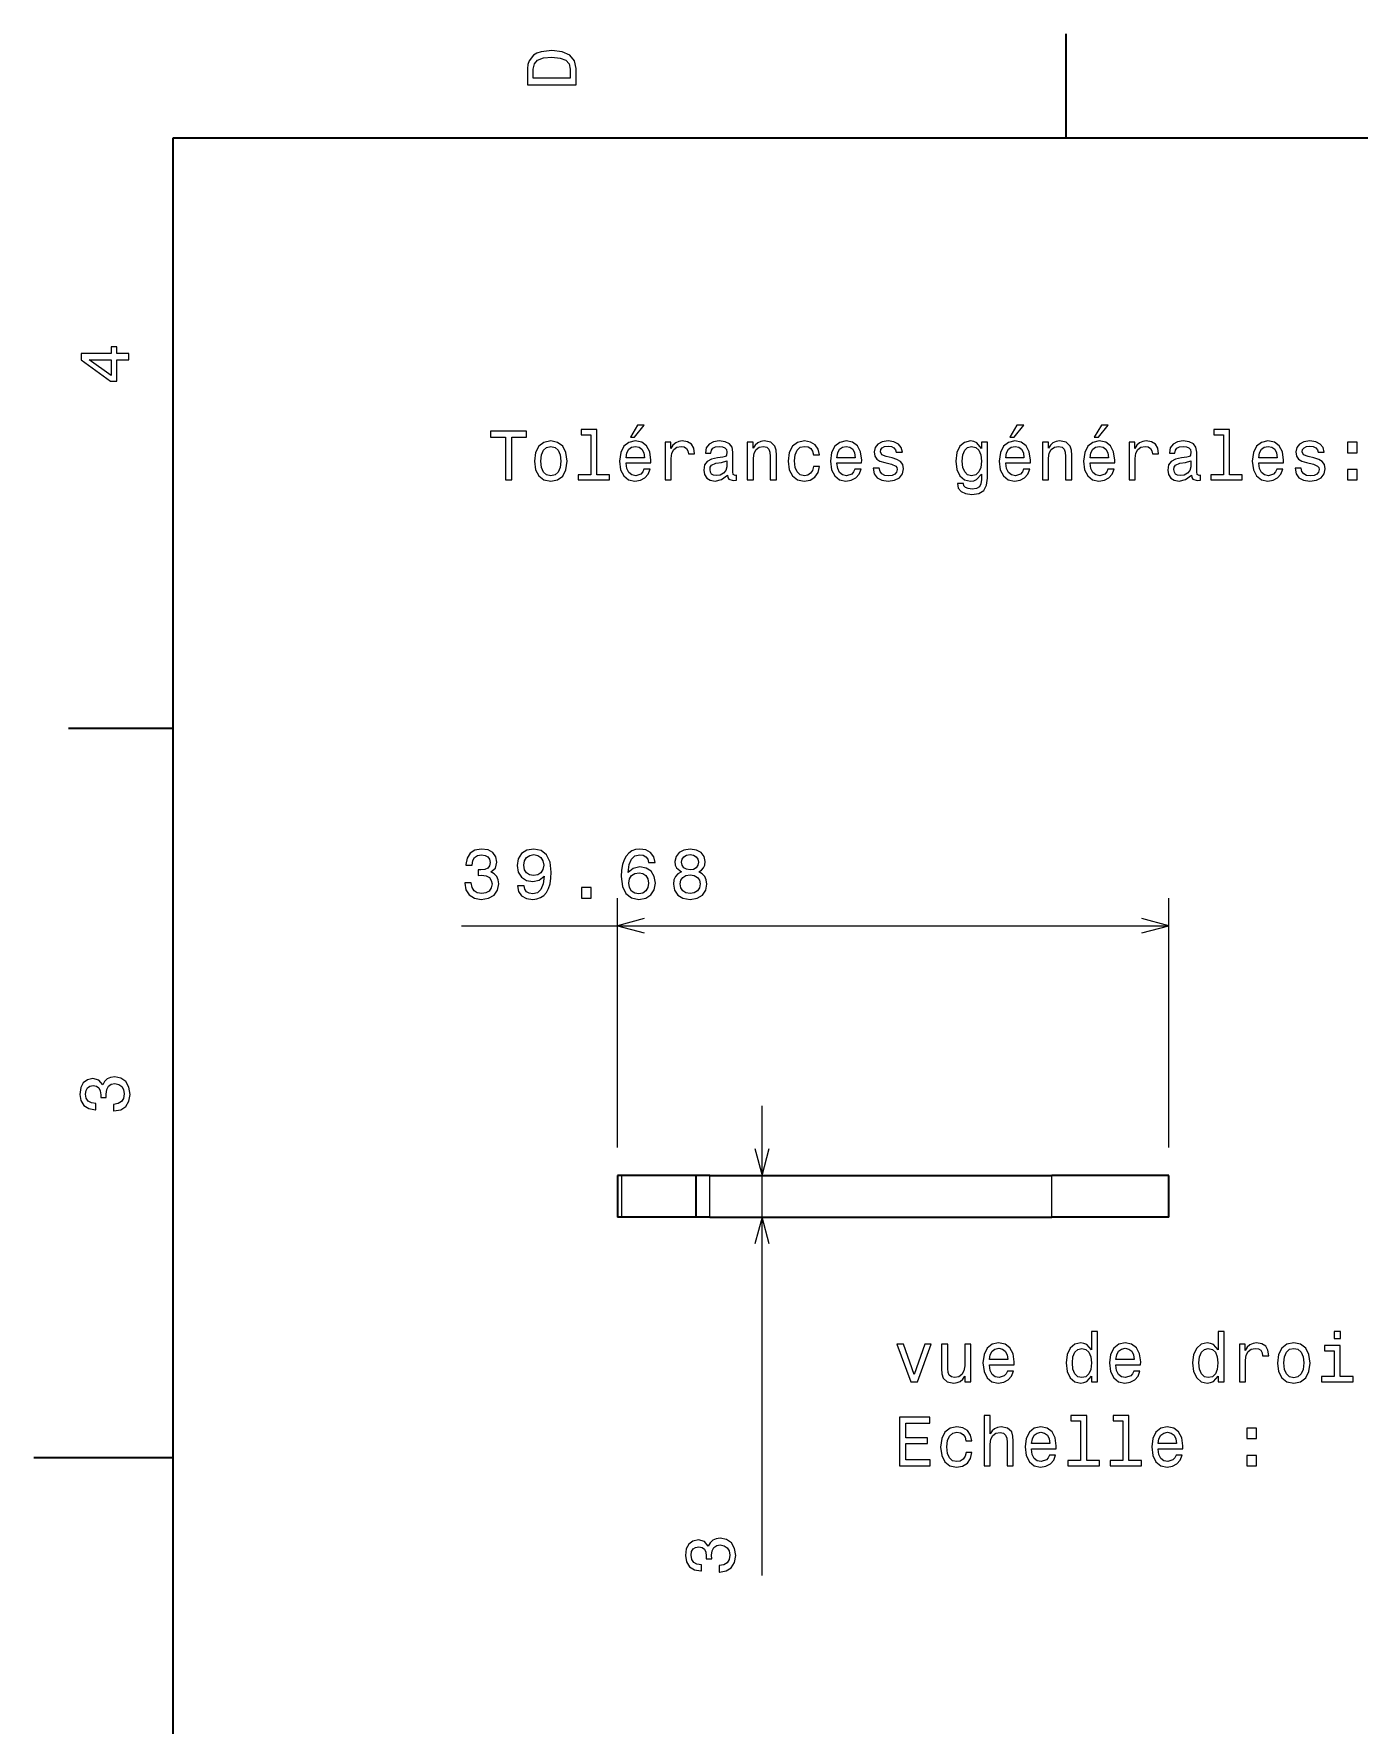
# Model space of a CAD drawing. Extents: x 0 to 297, y 0 to 210.
# Drawn here: x 0 to 95.4, y 85.8 to 207.5 of the extents above; entities that cross this region are included whole.
import ezdxf

# ---------------------------------------------------------------- set-up
doc = ezdxf.new("R2010")
doc.units = 0

msp = doc.modelspace()

# ---------------------------------------------------------------- linework, layer by layer
at = {"color": 7, "lineweight": 35, "ltscale": 0.1875}
for p, q in [((74.300003, 200), (74.300003, 207.5)), ((10, 157.5), (2.5, 157.5))]:
    msp.add_line(p, q, dxfattribs=at)
at = {"color": 7, "lineweight": 35}
for p, q in [((287, 200), (10, 200)), ((10, 200), (10, 10)), ((48.661808, 125.328682), (73.282013, 125.328682)), ((48.661808, 122.328682), (73.282013, 122.328682))]:
    msp.add_line(p, q, dxfattribs=at)
at = {"color": 7, "lineweight": 13, "ltscale": 0.449204}
for p, q in [((42.006462, 127.328682), (42.006462, 145.29686)), ((81.682014, 127.328682), (81.682014, 145.29686))]:
    msp.add_line(p, q, dxfattribs=at)
at = {"color": 7, "lineweight": 13}
for p, q in [((30.774689, 143.29686), (81.682014, 143.29686)), ((52.419289, 96.528481), (52.419289, 130.328674))]:
    msp.add_line(p, q, dxfattribs=at)
at = {"color": 7, "lineweight": 35, "ltscale": 0.007264}
for p, q in [((42.29702, 125.328682), (42.006462, 125.328682)), ((42.29702, 122.328682), (42.006462, 122.328682))]:
    msp.add_line(p, q, dxfattribs=at)
at = {"color": 7, "lineweight": 35, "ltscale": 0.075}
for p, q in [((42.006462, 125.328682), (42.006462, 122.328682)), ((47.661808, 122.328682), (47.661808, 125.328682)), ((81.682014, 122.328682), (81.682014, 125.328682))]:
    msp.add_line(p, q, dxfattribs=at)
at = {"color": 7, "lineweight": 35, "ltscale": 0.013673}
for p, q in [((42.843925, 125.328682), (42.297016, 125.328682)), ((42.843925, 122.328682), (42.297016, 122.328682))]:
    msp.add_line(p, q, dxfattribs=at)
at = {"color": 7, "lineweight": 13, "ltscale": 0.075}
for p, q in [((42.29702, 125.328682), (42.29702, 122.328682)), ((48.661808, 122.328682), (48.661808, 125.328682)), ((73.282013, 122.328682), (73.282013, 125.328682))]:
    msp.add_line(p, q, dxfattribs=at)
at = {"color": 7, "lineweight": 35, "ltscale": 0.120458}
msp.add_line((47.662239, 125.328682), (42.843925, 125.328682), dxfattribs=at)
at = {"color": 7, "lineweight": 35, "ltscale": 0.025}
for p, q in [((48.661808, 125.328682), (47.661808, 125.328682)), ((48.661808, 122.328682), (47.661808, 122.328682))]:
    msp.add_line(p, q, dxfattribs=at)
at = {"color": 7, "lineweight": 35, "ltscale": 0.21}
for p, q in [((81.682014, 125.328682), (73.282013, 125.328682)), ((81.682014, 122.328682), (73.282013, 122.328682))]:
    msp.add_line(p, q, dxfattribs=at)
at = {"color": 7, "lineweight": 35, "ltscale": 0.120449}
msp.add_line((47.661873, 122.328682), (42.843925, 122.328682), dxfattribs=at)
at = {"color": 7, "lineweight": 35, "ltscale": 0.25}
msp.add_line((10, 105), (0, 105), dxfattribs=at)
at = {"color": 7, "lineweight": 13}
for points in [[(35.533215, 204.994965), (35.533215, 203.829971), (39.033215, 203.829971), (39.033215, 204.994965), (38.922264, 205.544678), (38.584366, 205.953171), (38.034657, 206.205338), (37.283215, 206.296112), (36.516644, 206.215424), (36.21405, 206.114563), (35.971977, 205.973343), (35.644165, 205.56485), (35.563473, 205.297562)], [(35.951801, 204.959656), (36.027451, 205.342941), (36.259438, 205.605194), (36.672985, 205.761536), (37.283215, 205.811966), (37.873272, 205.756485), (38.286816, 205.600143), (38.533936, 205.332855), (38.614628, 204.959656), (38.614628, 204.298996), (35.951801, 204.298996)], [(6.833213, 184.02739), (6.833213, 184.481277), (5.965778, 184.481277), (5.965778, 184.98056), (5.56232, 184.98056), (5.56232, 184.481277), (3.408862, 184.481277), (3.408862, 184.022339), (5.521974, 182.489197), (5.965778, 182.489197), (5.965778, 184.02739)], [(5.56232, 182.912827), (3.993876, 184.02739), (5.56232, 184.02739)], [(40.084724, 178.639359), (40.084724, 175.764725), (39.171902, 175.764725), (39.171902, 175.391525), (41.43631, 175.391525), (41.43631, 175.764725), (40.52853, 175.764725), (40.52853, 179.012558), (39.38876, 179.012558), (39.38876, 178.639359)], [(42.934151, 178.467896), (43.231701, 178.467896), (43.932709, 179.325241), (43.438473, 179.325241)], [(70.258354, 178.467896), (70.555908, 178.467896), (71.256912, 179.325241), (70.76268, 179.325241)], [(76.330399, 178.467896), (76.627945, 178.467896), (77.328957, 179.325241), (76.834717, 179.325241)], [(85.625061, 178.639359), (85.625061, 175.764725), (84.712242, 175.764725), (84.712242, 175.391525), (86.976654, 175.391525), (86.976654, 175.764725), (86.068871, 175.764725), (86.068871, 179.012558), (84.9291, 179.012558), (84.9291, 178.639359)], [(33.942074, 175.391525), (34.406052, 175.391525), (34.406052, 178.467896), (35.46513, 178.467896), (35.46513, 178.891525), (32.877953, 178.891525), (32.877953, 178.467896), (33.942074, 178.467896)], [(36.035015, 176.743103), (36.115707, 176.127838), (36.347694, 175.67395), (36.715851, 175.391525), (37.210087, 175.2957), (37.69928, 175.391525), (38.067436, 175.6689), (38.299423, 176.122787), (38.385159, 176.743103), (38.299423, 177.358383), (38.067436, 177.817322), (37.69928, 178.094696), (37.210087, 178.195557), (36.715851, 178.094696), (36.347694, 177.812271), (36.115707, 177.358383)], [(36.488903, 176.748154), (36.534294, 177.202042), (36.675503, 177.529846), (36.902451, 177.731583), (37.210087, 177.802185), (37.51268, 177.731583), (37.739624, 177.534897), (37.880836, 177.202042), (37.931267, 176.748154), (37.880836, 176.289215), (37.739624, 175.95636), (37.51268, 175.754639), (37.210087, 175.689072), (36.902451, 175.754639), (36.675503, 175.95636), (36.534294, 176.289215)], [(42.626511, 176.617035), (44.40173, 176.617035), (44.406773, 176.823807), (44.32608, 177.403778), (44.104179, 177.837494), (43.751152, 178.099731), (43.282131, 178.195557), (42.8232, 178.094696), (42.470173, 177.812271), (42.243229, 177.353348), (42.162537, 176.748154), (42.238186, 176.127838), (42.46513, 175.67395), (42.81311, 175.391525), (43.267002, 175.2957), (43.660374, 175.361267), (43.983139, 175.53273), (44.220173, 175.805069), (44.356339, 176.168182), (43.91758, 176.168182), (43.826801, 175.966446), (43.695679, 175.815155), (43.322479, 175.694122), (43.035015, 175.749588), (42.818153, 175.926102), (42.676945, 176.213577), (42.626511, 176.601898)], [(42.626511, 176.990234), (42.681988, 177.338211), (42.818153, 177.595413), (43.024929, 177.751755), (43.297264, 177.807236), (43.564552, 177.751755), (43.771324, 177.595413), (43.897408, 177.338211), (43.942795, 176.990234)], [(45.440636, 175.391525), (45.884438, 175.391525), (45.884438, 176.939789), (45.929825, 177.312988), (46.065994, 177.580292), (46.287895, 177.741669), (46.585445, 177.79715), (46.80735, 177.761841), (46.973774, 177.66098), (47.074638, 177.489502), (47.109943, 177.257523), (47.558792, 177.257523), (47.498272, 177.666016), (47.331844, 177.958527), (47.054466, 178.13504), (46.676224, 178.195557), (46.419022, 178.155212), (46.197117, 178.054352), (46.000431, 177.882874), (45.844093, 177.650894), (45.844093, 178.099731), (45.440636, 178.099731)], [(49.919022, 175.744553), (49.919022, 175.729416), (49.944237, 175.557953), (50.019882, 175.43692), (50.337608, 175.341095), (50.584724, 175.381439), (50.584724, 175.72438), (50.478821, 175.709244), (50.337608, 175.774811), (50.312393, 175.976547), (50.312393, 177.378555), (50.251873, 177.736633), (50.075363, 177.988785), (49.767723, 178.140091), (49.334007, 178.195557), (48.910378, 178.13504), (48.597694, 177.963577), (48.401009, 177.696274), (48.335449, 177.343262), (48.335449, 177.312988), (48.733864, 177.312988), (48.769165, 177.524811), (48.880116, 177.676102), (49.061672, 177.766891), (49.318878, 177.802185), (49.565994, 177.776978), (49.742508, 177.701324), (49.848415, 177.570206), (49.88372, 177.388641), (49.863544, 177.176834), (49.782852, 177.070923), (49.581123, 177.020493), (49.202881, 176.980148), (48.769165, 176.889359), (48.461529, 176.727982), (48.279972, 176.475815), (48.224495, 176.102615), (48.274929, 175.76976), (48.431267, 175.522644), (48.68343, 175.366302), (49.03141, 175.310837), (49.500435, 175.416748)], [(51.346252, 175.391525), (51.790058, 175.391525), (51.790058, 176.954926), (51.835449, 177.312988), (51.981701, 177.575241), (52.208645, 177.736633), (52.511238, 177.79715), (52.753315, 177.746719), (52.90461, 177.61055), (52.980259, 177.383606), (53.005478, 177.081009), (53.005478, 175.391525), (53.44928, 175.391525), (53.44928, 177.171783), (53.429108, 177.529846), (53.338329, 177.827408), (53.040779, 178.099731), (52.576801, 178.195557), (52.319595, 178.160263), (52.102737, 178.064438), (51.916138, 177.903046), (51.769882, 177.686188), (51.769882, 178.099731), (51.346252, 178.099731)], [(56.107063, 177.202042), (56.545822, 177.202042), (56.455044, 177.605499), (56.238186, 177.923233), (55.900291, 178.119919), (55.461529, 178.195557), (54.977379, 178.094696), (54.609222, 177.812271), (54.377235, 177.353348), (54.296543, 176.738068), (54.372192, 176.127838), (54.599136, 175.67395), (54.957207, 175.391525), (55.4464, 175.2957), (55.880119, 175.371353), (56.218014, 175.58316), (56.450001, 175.916016), (56.550865, 176.359818), (56.127235, 176.359818), (56.051586, 176.077408), (55.910378, 175.865585), (55.708649, 175.734467), (55.461529, 175.694122), (55.153893, 175.759674), (54.931992, 175.961411), (54.795822, 176.289215), (54.750435, 176.753204), (54.795822, 177.207092), (54.937035, 177.534897), (55.163979, 177.736633), (55.461529, 177.807236), (55.723778, 177.761841), (55.920464, 177.645844), (56.051586, 177.454208)], [(57.806629, 176.617035), (59.581844, 176.617035), (59.586887, 176.823807), (59.506195, 177.403778), (59.284294, 177.837494), (58.931267, 178.099731), (58.46225, 178.195557), (58.003315, 178.094696), (57.650291, 177.812271), (57.423344, 177.353348), (57.342651, 176.748154), (57.418301, 176.127838), (57.645245, 175.67395), (57.993229, 175.391525), (58.447121, 175.2957), (58.840492, 175.361267), (59.163258, 175.53273), (59.400291, 175.805069), (59.536453, 176.168182), (59.097694, 176.168182), (59.006916, 175.966446), (58.875793, 175.815155), (58.502594, 175.694122), (58.21513, 175.749588), (57.998272, 175.926102), (57.857063, 176.213577), (57.806629, 176.601898)], [(57.806629, 176.990234), (57.862106, 177.338211), (57.998272, 177.595413), (58.205044, 177.751755), (58.477379, 177.807236), (58.744667, 177.751755), (58.951439, 177.595413), (59.077522, 177.338211), (59.12291, 176.990234)], [(61.780693, 176.970062), (61.352016, 177.070923), (61.034294, 177.18692), (60.928387, 177.42395), (60.958645, 177.590378), (61.064552, 177.711411), (61.236023, 177.787064), (61.483139, 177.817322), (61.720173, 177.787064), (61.906773, 177.696274), (62.027809, 177.56012), (62.078239, 177.378555), (62.511959, 177.378555), (62.511959, 177.388641), (62.43631, 177.716446), (62.229538, 177.973663), (61.906773, 178.13504), (61.483139, 178.195557), (61.054466, 178.13504), (60.741787, 177.968613), (60.545101, 177.721497), (60.484581, 177.408813), (60.529968, 177.106216), (60.671181, 176.894409), (60.903168, 176.743103), (61.241066, 176.637207), (61.735302, 176.516159), (62.037895, 176.390091), (62.118587, 176.289215), (62.148849, 176.137924), (62.103458, 175.951324), (61.982422, 175.81012), (61.785736, 175.71933), (61.523487, 175.689072), (61.246109, 175.71933), (61.04438, 175.825241), (60.908211, 175.996719), (60.852737, 176.233749), (60.424065, 176.233749), (60.494667, 175.830292), (60.701439, 175.537781), (61.029251, 175.361267), (61.483139, 175.2957), (61.957207, 175.361267), (62.305187, 175.537781), (62.517002, 175.820206), (62.592651, 176.188354), (62.537178, 176.506073), (62.380836, 176.722931), (62.123631, 176.864151)], [(68.634438, 175.512558), (68.634438, 178.099731), (68.2108, 178.099731), (68.2108, 177.66098), (67.862823, 178.059387), (67.651001, 178.160263), (67.413971, 178.195557), (66.985306, 178.094696), (66.652451, 177.812271), (66.435593, 177.358383), (66.35994, 176.748154), (66.435593, 176.132874), (66.652451, 175.678986), (66.985306, 175.391525), (67.413971, 175.2957), (67.656052, 175.331009), (67.85778, 175.421783), (68.2108, 175.805069), (68.2108, 175.421783), (68.170456, 175.119186), (68.059509, 174.902328), (67.847687, 174.776245), (67.529968, 174.730865), (67.252594, 174.761124), (67.055908, 174.836777), (66.939911, 174.967896), (66.90461, 175.144409), (66.475937, 175.144409), (66.475937, 175.124237), (66.541496, 174.801468), (66.743225, 174.559387), (67.065994, 174.403046), (67.504753, 174.34758), (68.029251, 174.423233), (68.377228, 174.63504), (68.573914, 175.003204)], [(66.818878, 176.748154), (66.864258, 177.197006), (67.000427, 177.529846), (67.21225, 177.726532), (67.494667, 177.79715), (67.792221, 177.726532), (68.014114, 177.529846), (68.150284, 177.197006), (68.200714, 176.748154), (68.150284, 176.289215), (68.014114, 175.961411), (67.792221, 175.759674), (67.494667, 175.694122), (67.21225, 175.759674), (67.000427, 175.961411), (66.864258, 176.294266)], [(69.950714, 176.617035), (71.725937, 176.617035), (71.730972, 176.823807), (71.650284, 177.403778), (71.428383, 177.837494), (71.075356, 178.099731), (70.606339, 178.195557), (70.1474, 178.094696), (69.794373, 177.812271), (69.567429, 177.353348), (69.48674, 176.748154), (69.562393, 176.127838), (69.789337, 175.67395), (70.137314, 175.391525), (70.591202, 175.2957), (70.984581, 175.361267), (71.307343, 175.53273), (71.544373, 175.805069), (71.680542, 176.168182), (71.241783, 176.168182), (71.151001, 175.966446), (71.019882, 175.815155), (70.646683, 175.694122), (70.359222, 175.749588), (70.142365, 175.926102), (70.001144, 176.213577), (69.950714, 176.601898)], [(69.950714, 176.990234), (70.006195, 177.338211), (70.142365, 177.595413), (70.349136, 177.751755), (70.621468, 177.807236), (70.888763, 177.751755), (71.095535, 177.595413), (71.221611, 177.338211), (71.266998, 176.990234)], [(72.598412, 175.391525), (73.042213, 175.391525), (73.042213, 176.954926), (73.087601, 177.312988), (73.233856, 177.575241), (73.4608, 177.736633), (73.763397, 177.79715), (74.00547, 177.746719), (74.156769, 177.61055), (74.232422, 177.383606), (74.257629, 177.081009), (74.257629, 175.391525), (74.701439, 175.391525), (74.701439, 177.171783), (74.681259, 177.529846), (74.590485, 177.827408), (74.292938, 178.099731), (73.828964, 178.195557), (73.571754, 178.160263), (73.354897, 178.064438), (73.168297, 177.903046), (73.022041, 177.686188), (73.022041, 178.099731), (72.598412, 178.099731)], [(76.022766, 176.617035), (77.797974, 176.617035), (77.803024, 176.823807), (77.722328, 177.403778), (77.500427, 177.837494), (77.1474, 178.099731), (76.678383, 178.195557), (76.219452, 178.094696), (75.866425, 177.812271), (75.639481, 177.353348), (75.558784, 176.748154), (75.63443, 176.127838), (75.861374, 175.67395), (76.209366, 175.391525), (76.663254, 175.2957), (77.056625, 175.361267), (77.379395, 175.53273), (77.616425, 175.805069), (77.752594, 176.168182), (77.313828, 176.168182), (77.223053, 175.966446), (77.091927, 175.815155), (76.718727, 175.694122), (76.431259, 175.749588), (76.214401, 175.926102), (76.073196, 176.213577), (76.022766, 176.601898)], [(76.022766, 176.990234), (76.078232, 177.338211), (76.214401, 177.595413), (76.421173, 177.751755), (76.693512, 177.807236), (76.9608, 177.751755), (77.167572, 177.595413), (77.293655, 177.338211), (77.339043, 176.990234)], [(78.836884, 175.391525), (79.280685, 175.391525), (79.280685, 176.939789), (79.32608, 177.312988), (79.462242, 177.580292), (79.684143, 177.741669), (79.981689, 177.79715), (80.203598, 177.761841), (80.370026, 177.66098), (80.470886, 177.489502), (80.506195, 177.257523), (80.955032, 177.257523), (80.894516, 177.666016), (80.728088, 177.958527), (80.450714, 178.13504), (80.072472, 178.195557), (79.815269, 178.155212), (79.593369, 178.054352), (79.396683, 177.882874), (79.240341, 177.650894), (79.240341, 178.099731), (78.836884, 178.099731)], [(83.315262, 175.744553), (83.315262, 175.729416), (83.340485, 175.557953), (83.41613, 175.43692), (83.733856, 175.341095), (83.980972, 175.381439), (83.980972, 175.72438), (83.875061, 175.709244), (83.733856, 175.774811), (83.708633, 175.976547), (83.708633, 177.378555), (83.648117, 177.736633), (83.471603, 177.988785), (83.163971, 178.140091), (82.730255, 178.195557), (82.306625, 178.13504), (81.993942, 177.963577), (81.797256, 177.696274), (81.731689, 177.343262), (81.731689, 177.312988), (82.130112, 177.312988), (82.165413, 177.524811), (82.276367, 177.676102), (82.457916, 177.766891), (82.715118, 177.802185), (82.962242, 177.776978), (83.138756, 177.701324), (83.244659, 177.570206), (83.279968, 177.388641), (83.259796, 177.176834), (83.1791, 177.070923), (82.977371, 177.020493), (82.599129, 176.980148), (82.165413, 176.889359), (81.857773, 176.727982), (81.676224, 176.475815), (81.620743, 176.102615), (81.671173, 175.76976), (81.827515, 175.522644), (82.079681, 175.366302), (82.427658, 175.310837), (82.896683, 175.416748)], [(88.166855, 176.617035), (89.942062, 176.617035), (89.947113, 176.823807), (89.866417, 177.403778), (89.644516, 177.837494), (89.291489, 178.099731), (88.822472, 178.195557), (88.363541, 178.094696), (88.010513, 177.812271), (87.783569, 177.353348), (87.702873, 176.748154), (87.778519, 176.127838), (88.005463, 175.67395), (88.353455, 175.391525), (88.807343, 175.2957), (89.200714, 175.361267), (89.523483, 175.53273), (89.760513, 175.805069), (89.896683, 176.168182), (89.457916, 176.168182), (89.367142, 175.966446), (89.236015, 175.815155), (88.862816, 175.694122), (88.575348, 175.749588), (88.35849, 175.926102), (88.217285, 176.213577), (88.166855, 176.601898)], [(88.166855, 176.990234), (88.222321, 177.338211), (88.35849, 177.595413), (88.565262, 177.751755), (88.837601, 177.807236), (89.104889, 177.751755), (89.311661, 177.595413), (89.437744, 177.338211), (89.483131, 176.990234)], [(92.140915, 176.970062), (91.712234, 177.070923), (91.394516, 177.18692), (91.288605, 177.42395), (91.318863, 177.590378), (91.424774, 177.711411), (91.596245, 177.787064), (91.843361, 177.817322), (92.080399, 177.787064), (92.266998, 177.696274), (92.388031, 177.56012), (92.438461, 177.378555), (92.872177, 177.378555), (92.872177, 177.388641), (92.796532, 177.716446), (92.58976, 177.973663), (92.266998, 178.13504), (91.843361, 178.195557), (91.414688, 178.13504), (91.102005, 177.968613), (90.905319, 177.721497), (90.844803, 177.408813), (90.890198, 177.106216), (91.031403, 176.894409), (91.26339, 176.743103), (91.601288, 176.637207), (92.09552, 176.516159), (92.398117, 176.390091), (92.478806, 176.289215), (92.509064, 176.137924), (92.463684, 175.951324), (92.342644, 175.81012), (92.145958, 175.71933), (91.883713, 175.689072), (91.606331, 175.71933), (91.404602, 175.825241), (91.268433, 175.996719), (91.212959, 176.233749), (90.784286, 176.233749), (90.854889, 175.830292), (91.061661, 175.537781), (91.389473, 175.361267), (91.843361, 175.2957), (92.317429, 175.361267), (92.665405, 175.537781), (92.877228, 175.820206), (92.952873, 176.188354), (92.8974, 176.506073), (92.741058, 176.722931), (92.483856, 176.864151)], [(94.546532, 177.348297), (95.242493, 177.348297), (95.242493, 178.099731), (94.546532, 178.099731)], [(49.868587, 176.339645), (49.808067, 176.077408), (49.646687, 175.875671), (49.40461, 175.744553), (49.107063, 175.699158), (48.915421, 175.72438), (48.779251, 175.805069), (48.693516, 175.946274), (48.668301, 176.14296), (48.688473, 176.319473), (48.769165, 176.445557), (49.09193, 176.586777), (49.500435, 176.647293), (49.868587, 176.768326)], [(83.264832, 176.339645), (83.204315, 176.077408), (83.042938, 175.875671), (82.800858, 175.744553), (82.503311, 175.699158), (82.311661, 175.72438), (82.175499, 175.805069), (82.089767, 175.946274), (82.064545, 176.14296), (82.084717, 176.319473), (82.165413, 176.445557), (82.488174, 176.586777), (82.896683, 176.647293), (83.264832, 176.768326)], [(94.546532, 175.391525), (95.242493, 175.391525), (95.242493, 176.14296), (94.546532, 176.14296)], [(31.021809, 146.396286), (31.021809, 146.360977), (31.102497, 145.876831), (31.339531, 145.513718), (31.71273, 145.281738), (32.206966, 145.195999), (32.731461, 145.281738), (33.124832, 145.503632), (33.376995, 145.856659), (33.467773, 146.310547), (33.427425, 146.608093), (33.316475, 146.850174), (33.134918, 147.036774), (32.892845, 147.172943), (33.220654, 147.445282), (33.336647, 147.878998), (33.261002, 148.272369), (33.04414, 148.569916), (32.691116, 148.756516), (32.206966, 148.822083), (31.753075, 148.741379), (31.40509, 148.519485), (31.178146, 148.166458), (31.102497, 147.697433), (31.102497, 147.66214), (31.551346, 147.66214), (31.59169, 147.984894), (31.722816, 148.216888), (31.934631, 148.358093), (32.232182, 148.408539), (32.494431, 148.368195), (32.686073, 148.262283), (32.802067, 148.090805), (32.847454, 147.858826), (32.802067, 147.611694), (32.68103, 147.445282), (32.469212, 147.344406), (32.181747, 147.314148), (31.985062, 147.319199), (31.985062, 146.920776), (32.232182, 146.930862), (32.549904, 146.885468), (32.786938, 146.764435), (32.928146, 146.567749), (32.97858, 146.310547), (32.923103, 146.018036), (32.776852, 145.801178), (32.544861, 145.665009), (32.237225, 145.619629), (31.919502, 145.670059), (31.687511, 145.82135), (31.54126, 146.063431), (31.485783, 146.396286)], [(34.818348, 146.164291), (34.893997, 145.765884), (35.110855, 145.458252), (35.453796, 145.266602), (35.907684, 145.195999), (36.205235, 145.231293), (36.472527, 145.322083), (36.699474, 145.478424), (36.891113, 145.700317), (37.042412, 145.977692), (37.153362, 146.320633), (37.218925, 146.714005), (37.244141, 147.167892), (37.158405, 147.878998), (36.911289, 148.398438), (36.517918, 148.711121), (35.978291, 148.822083), (35.484055, 148.731293), (35.110855, 148.489227), (34.868782, 148.116028), (34.78809, 147.647003), (34.868782, 147.162857), (35.105812, 146.794693), (35.458839, 146.562714), (35.907684, 146.487061), (36.381748, 146.582886), (36.739819, 146.875397), (36.659126, 146.315582), (36.497742, 145.917175), (36.250626, 145.680145), (35.912727, 145.604492), (35.650482, 145.639801), (35.458839, 145.750748), (35.332756, 145.927261), (35.282326, 146.164291)], [(44.711143, 147.853775), (44.615322, 148.262283), (44.393421, 148.56488), (44.050484, 148.756516), (43.606674, 148.822083), (43.309128, 148.786774), (43.051922, 148.690948), (42.824974, 148.534607), (42.633331, 148.312714), (42.482037, 148.035339), (42.371086, 147.697433), (42.300484, 147.299026), (42.280308, 146.850174), (42.361, 146.134033), (42.608116, 145.614578), (43.006531, 145.30191), (43.551201, 145.195999), (44.040394, 145.286774), (44.413593, 145.523804), (44.65567, 145.897003), (44.741402, 146.371063), (44.65567, 146.850174), (44.423679, 147.218323), (44.065613, 147.450317), (43.621807, 147.531006), (43.1427, 147.430145), (42.78463, 147.142685), (42.860279, 147.697433), (43.02166, 148.095856), (43.26878, 148.332886), (43.611721, 148.413574), (43.863884, 148.37323), (44.055527, 148.267319), (44.181602, 148.090805), (44.247169, 147.853775)], [(46.611431, 147.183029), (46.354225, 147.041809), (46.177711, 146.845123), (46.066765, 146.598007), (46.03146, 146.300461), (46.112152, 145.851624), (46.344139, 145.503632), (46.722382, 145.281738), (47.236794, 145.195999), (47.746159, 145.281738), (48.124397, 145.503632), (48.356388, 145.851624), (48.442123, 146.300461), (48.401779, 146.598007), (48.295868, 146.845123), (48.114311, 147.041809), (47.862152, 147.183029), (48.063881, 147.304062), (48.205093, 147.47049), (48.290825, 147.672211), (48.321087, 147.919342), (48.240395, 148.277405), (48.02858, 148.56488), (47.685638, 148.751465), (47.236794, 148.822083), (46.782902, 148.751465), (46.439964, 148.56488), (46.223103, 148.277405), (46.147453, 147.919342), (46.172668, 147.672211), (46.258408, 147.47049)], [(35.277283, 147.652039), (35.327713, 147.964722), (35.468925, 148.211853), (35.690826, 148.368195), (35.978291, 148.42366), (36.275841, 148.368195), (36.502785, 148.211853), (36.643997, 147.969772), (36.699474, 147.657089), (36.643997, 147.339371), (36.502785, 147.102341), (36.270798, 146.956085), (35.963161, 146.905655), (35.685783, 146.956085), (35.468925, 147.102341), (35.327713, 147.33432)], [(46.626564, 147.878998), (46.666908, 148.100891), (46.787945, 148.272369), (46.979588, 148.378265), (47.236794, 148.41861), (47.488953, 148.378265), (47.680595, 148.272369), (47.801636, 148.100891), (47.847023, 147.878998), (47.801636, 147.652039), (47.680595, 147.475525), (47.488953, 147.359543), (47.236794, 147.324234), (46.979588, 147.364578), (46.787945, 147.475525), (46.666908, 147.652039)], [(44.252213, 146.366028), (44.196735, 146.048309), (44.055527, 145.806229), (43.828579, 145.644836), (43.546158, 145.594406), (43.248608, 145.644836), (43.02166, 145.801178), (42.875408, 146.043259), (42.830017, 146.360977), (42.880451, 146.67366), (43.02166, 146.91069), (43.253651, 147.061981), (43.56633, 147.117462), (43.838665, 147.061981), (44.055527, 146.915741), (44.196735, 146.678711)], [(46.51561, 146.310547), (46.560997, 146.577835), (46.707253, 146.779572), (46.934196, 146.91069), (47.236794, 146.956085), (47.53434, 146.91069), (47.761288, 146.779572), (47.907539, 146.577835), (47.957973, 146.310547), (47.907539, 146.023087), (47.761288, 145.806229), (47.53434, 145.665009), (47.236794, 145.619629), (46.934196, 145.665009), (46.707253, 145.806229), (46.560997, 146.023087)], [(39.416763, 145.29686), (40.112728, 145.29686), (40.112728, 146.048309), (39.416763, 146.048309)], [(5.73379, 129.979111), (5.769093, 129.979111), (6.253242, 130.059799), (6.616354, 130.296829), (6.848343, 130.670029), (6.934078, 131.164276), (6.848343, 131.688766), (6.626441, 132.082138), (6.273415, 132.334305), (5.819525, 132.425079), (5.521974, 132.384735), (5.279899, 132.273788), (5.0933, 132.092224), (4.957133, 131.850143), (4.684798, 132.177963), (4.251081, 132.293961), (3.857709, 132.218307), (3.560158, 132.00145), (3.373559, 131.648422), (3.307997, 131.164276), (3.388689, 130.710388), (3.610591, 130.362396), (3.963617, 130.135452), (4.432637, 130.059799), (4.46794, 130.059799), (4.46794, 130.508652), (4.145173, 130.548996), (3.913184, 130.680115), (3.771974, 130.891937), (3.721542, 131.189484), (3.761888, 131.451736), (3.867795, 131.643372), (4.039265, 131.759369), (4.271254, 131.804764), (4.518372, 131.759369), (4.684798, 131.638336), (4.785663, 131.426514), (4.815922, 131.139053), (4.810879, 130.942368), (5.209294, 130.942368), (5.199208, 131.189484), (5.244596, 131.507217), (5.365634, 131.744247), (5.56232, 131.885452), (5.819525, 131.935883), (6.112032, 131.880417), (6.328891, 131.734161), (6.465058, 131.502167), (6.510447, 131.194534), (6.460014, 130.876801), (6.308718, 130.644821), (6.066643, 130.498566), (5.73379, 130.443085)], [(68.778679, 111.697556), (70.553894, 111.697556), (70.558937, 111.904327), (70.478241, 112.484299), (70.25634, 112.918022), (69.90332, 113.180267), (69.434296, 113.276085), (68.975365, 113.175224), (68.622337, 112.892799), (68.395393, 112.433868), (68.314697, 111.828682), (68.39035, 111.208366), (68.617294, 110.754471), (68.965279, 110.472054), (69.419167, 110.376236), (69.812538, 110.441795), (70.135307, 110.613266), (70.372337, 110.885597), (70.508507, 111.248711), (70.06974, 111.248711), (69.978966, 111.046982), (69.847839, 110.895683), (69.47464, 110.774651), (69.18718, 110.830124), (68.970322, 111.006638), (68.829109, 111.294098), (68.778679, 111.682426)], [(76.126663, 110.89064), (76.126663, 110.472054), (76.570465, 110.472054), (76.570465, 114.093094), (76.131699, 114.093094), (76.131699, 112.766724), (75.793808, 113.150009), (75.587036, 113.240784), (75.350006, 113.276085), (74.921326, 113.175224), (74.588478, 112.892799), (74.371613, 112.438911), (74.295967, 111.828682), (74.371613, 111.218452), (74.588478, 110.759514), (74.921326, 110.472054), (75.350006, 110.376236), (75.587036, 110.411537), (75.798851, 110.502312)], [(77.886749, 111.697556), (79.661964, 111.697556), (79.667007, 111.904327), (79.586311, 112.484299), (79.36441, 112.918022), (79.011383, 113.180267), (78.542366, 113.276085), (78.083435, 113.175224), (77.730408, 112.892799), (77.503464, 112.433868), (77.422768, 111.828682), (77.498421, 111.208366), (77.725365, 110.754471), (78.073349, 110.472054), (78.527237, 110.376236), (78.920609, 110.441795), (79.243378, 110.613266), (79.480408, 110.885597), (79.616577, 111.248711), (79.177811, 111.248711), (79.087036, 111.046982), (78.95591, 110.895683), (78.58271, 110.774651), (78.29525, 110.830124), (78.078384, 111.006638), (77.93718, 111.294098), (77.886749, 111.682426)], [(85.234726, 110.89064), (85.234726, 110.472054), (85.678535, 110.472054), (85.678535, 114.093094), (85.239777, 114.093094), (85.239777, 112.766724), (84.901878, 113.150009), (84.695107, 113.240784), (84.458069, 113.276085), (84.029396, 113.175224), (83.696548, 112.892799), (83.479691, 112.438911), (83.404037, 111.828682), (83.479691, 111.218452), (83.696548, 110.759514), (84.029396, 110.472054), (84.458069, 110.376236), (84.695107, 110.411537), (84.906921, 110.502312)], [(86.772911, 110.472054), (87.216721, 110.472054), (87.216721, 112.020325), (87.262108, 112.393524), (87.39827, 112.660812), (87.620178, 112.822197), (87.917725, 112.87767), (88.139626, 112.842369), (88.306053, 112.741508), (88.406921, 112.570038), (88.442223, 112.338051), (88.891068, 112.338051), (88.830551, 112.746552), (88.664124, 113.039055), (88.386749, 113.215569), (88.008507, 113.276085), (87.751297, 113.235741), (87.529396, 113.13488), (87.33271, 112.963409), (87.176369, 112.731422), (87.176369, 113.180267), (86.772911, 113.180267)], [(89.511383, 111.823639), (89.592079, 111.208366), (89.824066, 110.754471), (90.192223, 110.472054), (90.686455, 110.376236), (91.175652, 110.472054), (91.543808, 110.749428), (91.775795, 111.203323), (91.861526, 111.823639), (91.775795, 112.438911), (91.543808, 112.897842), (91.175652, 113.175224), (90.686455, 113.276085), (90.192223, 113.175224), (89.824066, 112.892799), (89.592079, 112.438911)], [(94.050293, 114.093094), (93.581268, 114.093094), (93.581268, 113.588768), (94.050293, 113.588768)], [(63.13026, 110.472054), (63.599281, 110.472054), (64.587753, 113.180267), (64.128822, 113.180267), (63.367294, 110.996552), (62.590637, 113.180267), (62.126659, 113.180267)], [(67.442223, 113.180267), (66.998413, 113.180267), (66.998413, 111.616867), (66.947983, 111.253754), (66.801727, 110.991508), (66.574783, 110.830124), (66.277237, 110.779694), (66.040207, 110.820038), (65.888908, 110.941071), (65.803169, 111.147842), (65.782997, 111.440353), (65.782997, 113.180267), (65.339195, 113.180267), (65.339195, 111.400009), (65.354324, 111.041939), (65.45015, 110.744385), (65.742653, 110.472054), (66.21167, 110.376236), (66.463837, 110.411537), (66.680695, 110.502312), (66.867294, 110.658653), (67.018593, 110.885597), (67.018593, 110.472054), (67.442223, 110.472054)], [(68.778679, 112.070755), (68.834152, 112.418739), (68.970322, 112.675941), (69.177094, 112.832283), (69.449425, 112.887756), (69.716721, 112.832283), (69.923492, 112.675941), (70.049568, 112.418739), (70.094955, 112.070755)], [(75.425652, 112.87767), (75.718155, 112.807068), (75.940063, 112.610382), (76.071182, 112.28257), (76.121613, 111.828682), (76.071182, 111.369751), (75.940063, 111.041939), (75.718155, 110.84021), (75.425652, 110.774651), (75.14827, 110.84021), (74.936455, 111.041939), (74.79525, 111.374794), (74.749855, 111.828682), (74.79525, 112.277527), (74.936455, 112.605339), (75.14827, 112.807068)], [(77.886749, 112.070755), (77.942223, 112.418739), (78.078384, 112.675941), (78.285156, 112.832283), (78.557495, 112.887756), (78.824783, 112.832283), (79.031555, 112.675941), (79.157639, 112.418739), (79.203026, 112.070755)], [(84.533722, 112.87767), (84.826233, 112.807068), (85.048126, 112.610382), (85.179253, 112.28257), (85.229691, 111.828682), (85.179253, 111.369751), (85.048126, 111.041939), (84.826233, 110.84021), (84.533722, 110.774651), (84.256348, 110.84021), (84.044525, 111.041939), (83.90332, 111.374794), (83.857925, 111.828682), (83.90332, 112.277527), (84.044525, 112.605339), (84.256348, 112.807068)], [(89.965271, 111.828682), (90.010666, 112.28257), (90.151871, 112.610382), (90.378822, 112.812111), (90.686455, 112.882713), (90.989052, 112.812111), (91.215996, 112.615425), (91.357208, 112.28257), (91.407639, 111.828682), (91.357208, 111.369751), (91.215996, 111.036896), (90.989052, 110.835167), (90.686455, 110.769608), (90.378822, 110.835167), (90.151871, 111.036896), (90.010666, 111.369751)], [(94.035156, 110.845253), (94.035156, 113.089485), (92.895386, 113.089485), (92.895386, 112.71125), (93.591354, 112.71125), (93.591354, 110.845253), (92.683578, 110.845253), (92.683578, 110.472054), (94.953026, 110.472054), (94.953026, 110.845253)], [(62.303173, 104.425224), (64.522194, 104.425224), (64.522194, 104.848854), (62.767151, 104.848854), (62.767151, 106.034012), (64.330551, 106.034012), (64.330551, 106.452599), (62.767151, 106.452599), (62.767151, 107.501595), (64.48185, 107.501595), (64.48185, 107.925224), (62.303173, 107.925224)], [(67.079109, 106.235741), (67.517868, 106.235741), (67.427094, 106.639198), (67.210236, 106.956924), (66.872337, 107.15361), (66.433578, 107.229256), (65.949425, 107.128395), (65.581268, 106.84597), (65.349281, 106.387039), (65.268593, 105.771767), (65.344238, 105.161537), (65.571182, 104.707642), (65.929253, 104.425224), (66.418449, 104.329407), (66.852165, 104.405052), (67.190063, 104.616867), (67.42205, 104.949722), (67.522911, 105.393524), (67.099281, 105.393524), (67.023636, 105.111107), (66.882423, 104.899284), (66.680695, 104.768166), (66.433578, 104.727821), (66.125938, 104.793381), (65.904037, 104.99511), (65.767868, 105.322922), (65.722481, 105.786896), (65.767868, 106.240784), (65.909081, 106.568596), (66.136024, 106.770325), (66.433578, 106.840927), (66.695824, 106.79554), (66.892509, 106.67955), (67.023636, 106.487907)], [(68.39035, 104.425224), (68.834152, 104.425224), (68.834152, 105.988625), (68.879539, 106.346695), (69.025795, 106.60894), (69.252739, 106.770325), (69.555336, 106.830841), (69.797409, 106.780411), (69.948708, 106.644241), (70.024353, 106.417297), (70.049568, 106.114708), (70.049568, 104.425224), (70.493378, 104.425224), (70.493378, 106.205482), (70.473198, 106.563553), (70.382423, 106.861107), (70.084869, 107.133438), (69.620895, 107.229256), (69.368736, 107.193954), (69.151878, 107.098137), (68.970322, 106.946838), (68.834152, 106.740067), (68.834152, 108.046265), (68.39035, 108.046265)], [(71.814697, 105.650726), (73.58992, 105.650726), (73.594955, 105.857498), (73.514267, 106.437469), (73.292366, 106.871193), (72.939339, 107.133438), (72.470322, 107.229256), (72.011383, 107.128395), (71.658356, 106.84597), (71.431412, 106.387039), (71.350723, 105.781853), (71.426369, 105.161537), (71.65332, 104.707642), (72.001297, 104.425224), (72.455193, 104.329407), (72.848564, 104.394966), (73.171326, 104.566437), (73.408356, 104.838768), (73.544525, 105.201881), (73.105766, 105.201881), (73.014984, 105.000153), (72.883865, 104.848854), (72.510666, 104.727821), (72.223198, 104.783295), (72.00634, 104.959808), (71.865135, 105.247269), (71.814697, 105.635597)], [(75.344955, 107.673065), (75.344955, 104.798424), (74.432137, 104.798424), (74.432137, 104.425224), (76.696541, 104.425224), (76.696541, 104.798424), (75.788765, 104.798424), (75.788765, 108.046265), (74.648994, 108.046265), (74.648994, 107.673065)], [(78.380981, 107.673065), (78.380981, 104.798424), (77.468155, 104.798424), (77.468155, 104.425224), (79.732567, 104.425224), (79.732567, 104.798424), (78.824783, 104.798424), (78.824783, 108.046265), (77.685013, 108.046265), (77.685013, 107.673065)], [(80.922768, 105.650726), (82.697983, 105.650726), (82.703026, 105.857498), (82.622337, 106.437469), (82.400436, 106.871193), (82.047409, 107.133438), (81.578384, 107.229256), (81.119453, 107.128395), (80.766434, 106.84597), (80.539482, 106.387039), (80.458794, 105.781853), (80.534439, 105.161537), (80.761383, 104.707642), (81.109367, 104.425224), (81.563263, 104.329407), (81.956635, 104.394966), (82.279396, 104.566437), (82.516434, 104.838768), (82.652596, 105.201881), (82.213837, 105.201881), (82.123055, 105.000153), (81.991936, 104.848854), (81.618736, 104.727821), (81.331268, 104.783295), (81.11441, 104.959808), (80.973206, 105.247269), (80.922768, 105.635597)], [(87.302452, 106.381996), (87.998413, 106.381996), (87.998413, 107.133438), (87.302452, 107.133438)], [(71.814697, 106.023926), (71.870178, 106.37191), (72.00634, 106.629112), (72.213112, 106.785454), (72.485451, 106.840927), (72.752739, 106.785454), (72.959511, 106.629112), (73.085594, 106.37191), (73.130981, 106.023926)], [(80.922768, 106.023926), (80.978241, 106.37191), (81.11441, 106.629112), (81.321182, 106.785454), (81.593521, 106.840927), (81.860809, 106.785454), (82.067581, 106.629112), (82.193665, 106.37191), (82.239052, 106.023926)], [(87.302452, 104.425224), (87.998413, 104.425224), (87.998413, 105.176666), (87.302452, 105.176666)], [(49.319862, 96.775597), (49.355167, 96.775597), (49.839317, 96.856293), (50.202431, 97.093323), (50.434418, 97.466522), (50.520153, 97.960762), (50.434418, 98.485252), (50.212517, 98.878624), (49.859489, 99.130791), (49.405602, 99.221565), (49.108047, 99.181221), (48.865974, 99.070267), (48.679375, 98.88871), (48.543205, 98.646637), (48.270874, 98.974449), (47.837158, 99.090439), (47.443787, 99.014793), (47.146233, 98.797935), (46.959633, 98.444908), (46.894073, 97.960762), (46.974762, 97.506866), (47.196667, 97.158882), (47.54969, 96.931938), (48.018715, 96.856293), (48.054016, 96.856293), (48.054016, 97.305138), (47.731247, 97.345482), (47.49926, 97.476608), (47.358047, 97.688423), (47.307617, 97.985977), (47.347961, 98.248222), (47.453873, 98.439865), (47.625343, 98.555862), (47.85733, 98.60125), (48.104446, 98.555862), (48.270874, 98.434822), (48.371738, 98.223007), (48.401997, 97.935539), (48.396954, 97.738853), (48.795372, 97.738853), (48.785282, 97.985977), (48.830673, 98.303696), (48.95171, 98.540733), (49.148396, 98.681938), (49.405602, 98.732376), (49.698105, 98.676895), (49.914967, 98.53064), (50.051132, 98.298653), (50.096519, 97.99102), (50.046089, 97.673294), (49.894791, 97.441307), (49.652718, 97.295052), (49.319862, 97.239578)]]:
    msp.add_lwpolyline(points, close=True, dxfattribs=at)
for points in [[(43.938313, 143.814499), (42.006462, 143.29686), (43.938313, 142.779221)], [(79.75016, 142.779221), (81.682014, 143.29686), (79.75016, 143.814499)], [(51.901649, 127.260536), (52.419289, 125.328682), (52.936928, 127.260536)], [(52.936928, 120.396828), (52.419289, 122.328682), (51.901649, 120.396828)]]:
    msp.add_lwpolyline(points, dxfattribs=at)

doc.saveas('drawing.dxf')
